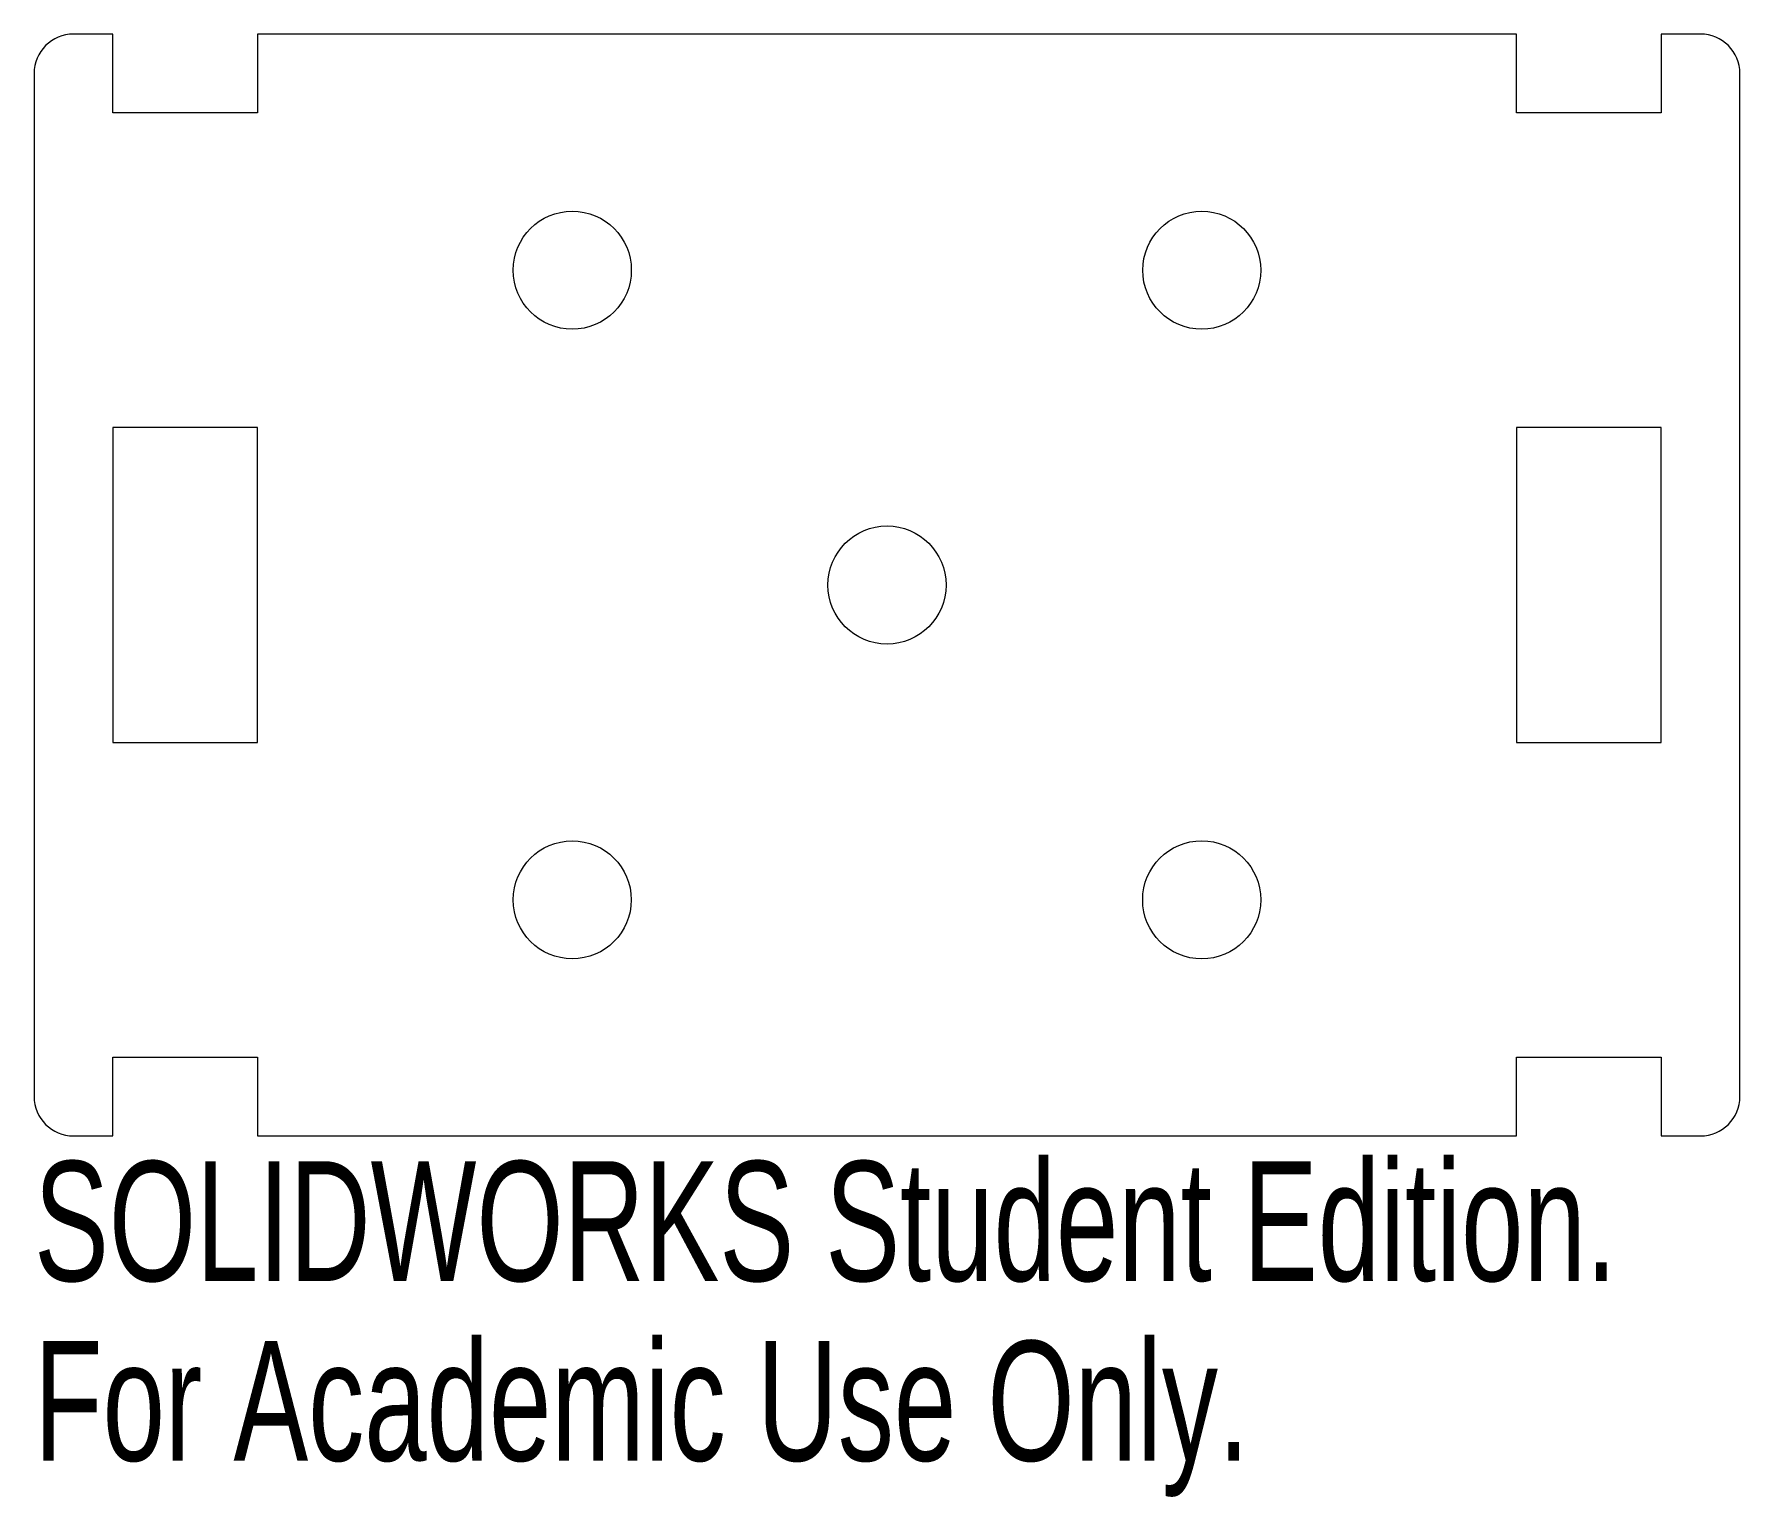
# Model space of a CAD drawing. Header units: inches. Extents: x -1.35 to 1.35, y -1.45 to 0.87.
import ezdxf

# ---------------------------------------------------------------- set-up
doc = ezdxf.new("R2010")
doc.units = ezdxf.units.IN
doc.header["$MEASUREMENT"] = 0
doc.styles.add('SLDTEXTSTYLE0', font='TXT', dxfattribs={"width": 0.7})

msp = doc.modelspace()

# ---------------------------------------------------------------- linework, layer by layer
at = {"color": 7, "linetype": 'Continuous', "lineweight": 15}
for p, q in [((-1.23, 0.875), (-1.2925, 0.875)), ((-1.23, 0.75), (-1.23, 0.875)), ((1, 0.875), (-1, 0.875)), ((-1, 0.875), (-1, 0.75)), ((1, 0.75), (1, 0.875)), ((1.2925, 0.875), (1.23, 0.875)), ((1.23, 0.875), (1.23, 0.75)), ((-1.355, 0.8125), (-1.355, -0.8125)), ((1.355, -0.8125), (1.355, 0.8125)), ((-1, 0.75), (-1.23, 0.75)), ((1.23, 0.75), (1, 0.75)), ((-1.23, 0.25), (-1.23, -0.25)), ((-1, 0.25), (-1.23, 0.25)), ((-1, -0.25), (-1, 0.25)), ((1, 0.25), (1, -0.25)), ((1.23, 0.25), (1, 0.25)), ((1.23, -0.25), (1.23, 0.25)), ((-1.23, -0.25), (-1, -0.25)), ((1, -0.25), (1.23, -0.25)), ((-1.23, -0.875), (-1.23, -0.75)), ((-1.23, -0.75), (-1, -0.75)), ((-1, -0.75), (-1, -0.875)), ((1, -0.875), (1, -0.75)), ((1, -0.75), (1.23, -0.75)), ((1.23, -0.75), (1.23, -0.875)), ((-1.2925, -0.875), (-1.23, -0.875)), ((-1, -0.875), (1, -0.875)), ((1.23, -0.875), (1.2925, -0.875))]:
    msp.add_line(p, q, dxfattribs=at)
for centre, radius in [((-0.5, 0.5), 0.0938), ((0.5, 0.5), 0.0937), ((0, 0), 0.0938), ((-0.5, -0.5), 0.0937), ((0.5, -0.5), 0.0938)]:
    msp.add_circle(centre, radius, dxfattribs=at)
for centre, start, end in [((-1.2925, 0.8125), 90, 180), ((1.2925, 0.8125), 0, 90), ((-1.2925, -0.8125), 180, 270), ((1.2925, -0.8125), 270, 0)]:
    msp.add_arc(centre, 0.0625, start, end, dxfattribs=at)

# ---------------------------------------------------------------- texts
at = {"color": 7, "linetype": 'Continuous', "char_height": 0.1903, "attachment_point": 1, "style": 'SLDTEXTSTYLE0'}
for s, insert in [('SOLIDWORKS Student Edition.', (-1.355, -0.9151)), ('For Academic Use Only.', (-1.355, -1.2006))]:
    msp.add_mtext(s, dxfattribs=dict(at, insert=insert))

doc.saveas('drawing.dxf')
